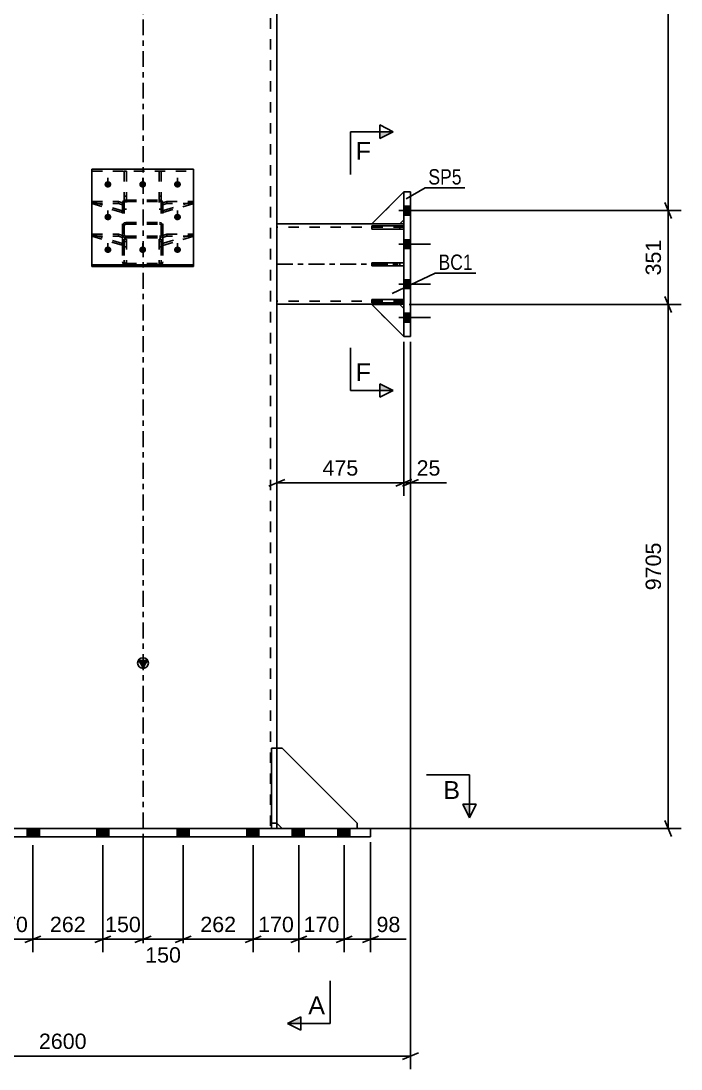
# Model space of a CAD drawing. Header units: millimetres. Extents: x 0 to 841, y 0 to 594.
# Drawn here: x 133.4 to 256.7, y 200.9 to 396.7 of the extents above; entities that cross this region are included whole.
import ezdxf

# ---------------------------------------------------------------- set-up
doc = ezdxf.new("R2010")
doc.units = ezdxf.units.MM
doc.linetypes.add('DXK_LINE_DOT2', pattern=[3.9198, 1.9599, -1.9599])
doc.linetypes.add('DXK_LINE_DOT3', pattern=[5.9187, 2.979, -0.9799, 0.9799, -0.9799])
doc.styles.add('Arial', font='ARIAL.TTF', dxfattribs={"height": 0.2})
doc.styles.add('Arial Narrow', font='ARIALN.TTF', dxfattribs={"height": 0.2})

# ---------------------------------------------------------------- blocks, each defined once
blk = doc.blocks.new('Part-284856987-2571 - 2568')
at = {"color": 7, "linetype": 'DXK_LINE_DOT2'}
for p, q in [((204.93, 351.54), (198.93, 351.54)), ((198.93, 351.54), (198.93, 350.94)), ((198.93, 350.94), (204.93, 350.94)), ((204.18, 350.94), (204.18, 351.54)), ((204.93, 350.94), (204.93, 351.54))]:
    blk.add_line(p, q, dxfattribs=at)
blk = doc.blocks.new('Part-284856987-2572 - 2568')
at = {"color": 7, "linetype": 'DXK_LINE_DOT2'}
for p, q in [((180.19, 245.84), (180.19, 260.84)), ((180.19, 260.84), (181.19, 260.84)), ((181.19, 260.84), (181.19, 245.84)), ((181.19, 246.84), (180.19, 246.84)), ((181.19, 245.84), (180.19, 245.84))]:
    blk.add_line(p, q, dxfattribs=at)
blk = doc.blocks.new('Part-284856987-2575 - 2568')
at = {"color": 2, "linetype": 'Continuous'}
for p, q in [((180.19, 260.84), (180.19, 245.84)), ((180.19, 260.84), (181.19, 260.84)), ((181.19, 260.84), (181.19, 245.84)), ((180.19, 246.84), (181.19, 246.84))]:
    blk.add_line(p, q, dxfattribs=at)
at = {"color": 7, "linetype": 'DXK_LINE_DOT2'}
blk.add_line((180.19, 245.84), (181.19, 245.84), dxfattribs=at)
blk = doc.blocks.new('Part-284856987-2640 - 2568')
at = {"color": 2, "linetype": 'Continuous'}
for p, q in [((113.69, 244.24), (113.69, 245.84)), ((113.69, 245.84), (198.69, 245.84)), ((198.69, 245.84), (198.69, 244.24)), ((198.69, 244.24), (113.69, 244.24))]:
    blk.add_line(p, q, dxfattribs=at)
blk = doc.blocks.new('Part-284856987-2641 - 2568')
at = {"color": 7, "linetype": 'DXK_LINE_DOT2'}
for p, q in [((204.93, 344.67), (198.93, 344.67)), ((198.93, 344.67), (198.93, 344.07)), ((198.93, 344.07), (204.93, 344.07)), ((204.18, 344.67), (204.18, 344.07)), ((204.93, 344.07), (204.93, 344.67))]:
    blk.add_line(p, q, dxfattribs=at)
blk = doc.blocks.new('Part-284856987-2642 - 2568')
at = {"color": 2, "linetype": 'Continuous'}
for p, q in [((204.93, 351.54), (198.93, 351.54)), ((198.93, 350.94), (198.93, 351.54)), ((204.93, 350.94), (198.93, 350.94)), ((204.93, 351.54), (204.93, 350.94))]:
    blk.add_line(p, q, dxfattribs=at)
at = {"color": 7, "linetype": 'DXK_LINE_DOT2'}
blk.add_line((204.18, 350.94), (204.18, 351.54), dxfattribs=at)
blk = doc.blocks.new('Part-284856987-2643 - 2568')
at = {"color": 7, "linetype": 'DXK_LINE_DOT2'}
for p, q in [((204.93, 364.78), (198.93, 358.78)), ((204.93, 359.53), (204.93, 364.78)), ((198.93, 358.78), (204.18, 358.78)), ((204.18, 358.78), (204.93, 359.53))]:
    blk.add_line(p, q, dxfattribs=at)
blk = doc.blocks.new('Part-284856987-2644 - 2568')
at = {"color": 2, "linetype": 'Continuous'}
for p, q in [((204.93, 364.78), (198.93, 358.78)), ((198.93, 358.78), (204.18, 358.78)), ((204.18, 358.78), (204.93, 359.53))]:
    blk.add_line(p, q, dxfattribs=at)
at = {"color": 7, "linetype": 'DXK_LINE_DOT2'}
blk.add_line((204.93, 359.53), (204.93, 364.78), dxfattribs=at)
blk = doc.blocks.new('Part-284856987-2649 - 2568')
at = {"color": 7, "linetype": 'DXK_LINE_DOT2'}
for p, q in [((160.64, 362.98), (159.89, 362.72)), ((165.64, 362.98), (159.89, 361.27)), ((159.89, 362.72), (159.89, 360.9)), ((159.89, 362.35), (160.64, 362.61)), ((159.89, 360.9), (165.64, 362.61)), ((160.64, 362.61), (160.64, 362.98)), ((160.64, 362.98), (165.64, 362.98)), ((165.64, 362.61), (160.64, 362.61)), ((165.64, 362.61), (165.64, 362.98))]:
    blk.add_line(p, q, dxfattribs=at)
blk = doc.blocks.new('Part-284856987-2650 - 2568')
at = {"color": 7, "linetype": 'DXK_LINE_DOT2'}
for p, q in [((160.64, 356.87), (159.89, 356.62)), ((165.64, 356.87), (159.89, 355.16)), ((159.89, 356.62), (159.89, 354.79)), ((159.89, 356.24), (160.64, 356.5)), ((159.89, 354.79), (165.64, 356.5)), ((160.64, 356.5), (160.64, 356.87)), ((160.64, 356.87), (165.64, 356.87)), ((165.64, 356.5), (160.64, 356.5)), ((165.64, 356.5), (165.64, 356.87))]:
    blk.add_line(p, q, dxfattribs=at)
blk = doc.blocks.new('Part-284856987-2615 - 2568')
at = {"color": 7, "linetype": 'DXK_LINE_DOT2'}
for p, q in [((181.18, 358.78), (181.18, 343.78)), ((181.18, 358.78), (181.19, 358.78)), ((181.18, 358.78), (181.19, 358.78)), ((204.18, 358.78), (198.93, 358.78)), ((204.93, 358.78), (204.93, 343.78)), ((204.93, 358.18), (181.18, 358.18)), ((204.93, 344.38), (181.18, 344.38)), ((181.19, 343.78), (181.18, 343.78))]:
    blk.add_line(p, q, dxfattribs=at)
at = {"color": 2, "linetype": 'Continuous'}
for p, q in [((181.19, 358.78), (198.93, 358.78)), ((204.93, 358.78), (204.18, 358.78)), ((204.93, 343.78), (181.19, 343.78))]:
    blk.add_line(p, q, dxfattribs=at)
at = {"color": 7, "linetype": 'DXK_LINE_DOT3'}
blk.add_line((181.18, 351.28), (204.93, 351.28), dxfattribs=at)
blk = doc.blocks.new('Part-284856987-2625 - 2568')
at = {"color": 2, "linetype": 'Continuous'}
for p, q in [((204.93, 364.78), (204.93, 337.78)), ((206.18, 364.78), (204.93, 364.78)), ((206.18, 337.78), (206.18, 364.78)), ((204.93, 337.78), (206.18, 337.78))]:
    blk.add_line(p, q, dxfattribs=at)
blk = doc.blocks.new('Part-284856987-2645 - 2568')
at = {"color": 7, "linetype": 'DXK_LINE_DOT2'}
for p, q in [((198.93, 343.74), (204.18, 343.74)), ((204.93, 337.74), (198.93, 343.74)), ((204.18, 343.74), (204.93, 342.99)), ((204.93, 342.99), (204.93, 337.74))]:
    blk.add_line(p, q, dxfattribs=at)
blk = doc.blocks.new('Part-284856987-2646 - 2568')
at = {"color": 2, "linetype": 'Continuous'}
for p, q in [((198.93, 343.74), (204.18, 343.74)), ((198.93, 343.74), (204.93, 337.74)), ((204.18, 343.74), (204.93, 342.99)), ((204.93, 337.74), (204.93, 337.78))]:
    blk.add_line(p, q, dxfattribs=at)
at = {"color": 7, "linetype": 'DXK_LINE_DOT2'}
blk.add_line((204.93, 337.78), (204.93, 342.99), dxfattribs=at)
blk = doc.blocks.new('Part-284856987-2651 - 2568')
at = {"color": 2, "linetype": 'Continuous'}
for p, q in [((204.93, 344.67), (198.93, 344.67)), ((198.93, 344.07), (198.93, 344.67)), ((204.93, 344.07), (198.93, 344.07)), ((204.93, 344.67), (204.93, 344.07))]:
    blk.add_line(p, q, dxfattribs=at)
at = {"color": 7, "linetype": 'DXK_LINE_DOT2'}
blk.add_line((204.18, 344.07), (204.18, 344.67), dxfattribs=at)
blk = doc.blocks.new('Part-284856987-2666 - 2568')
at = {"color": 7, "linetype": 'DXK_LINE_DOT2'}
for p, q in [((152.39, 361.27), (146.64, 362.98)), ((146.64, 362.98), (151.64, 362.98)), ((146.64, 362.98), (146.64, 362.61)), ((146.64, 362.61), (152.39, 360.9)), ((146.64, 362.61), (151.64, 362.61)), ((151.64, 362.98), (152.39, 362.72)), ((151.64, 362.98), (151.64, 362.61)), ((151.64, 362.61), (152.39, 362.35)), ((152.39, 362.72), (152.39, 360.9))]:
    blk.add_line(p, q, dxfattribs=at)
blk = doc.blocks.new('Part-284856987-2667 - 2568')
at = {"color": 7, "linetype": 'DXK_LINE_DOT2'}
for p, q in [((152.39, 355.16), (146.64, 356.87)), ((146.64, 356.87), (151.64, 356.87)), ((146.64, 356.87), (146.64, 356.5)), ((146.64, 356.5), (152.39, 354.79)), ((146.64, 356.5), (151.64, 356.5)), ((151.64, 356.87), (152.39, 356.62)), ((151.64, 356.87), (151.64, 356.5)), ((151.64, 356.5), (152.39, 356.24)), ((152.39, 356.62), (152.39, 354.79))]:
    blk.add_line(p, q, dxfattribs=at)
blk = doc.blocks.new('Part-284856987-2668 - 2568')
at = {"color": 7, "linetype": 'DXK_LINE_DOT2'}
for p, q in [((159.19, 368.67), (159.19, 361.55)), ((159.59, 368.67), (159.19, 368.67)), ((159.59, 368.67), (159.59, 361.55)), ((159.19, 363.97), (159.59, 363.97)), ((159.19, 363.01), (159.59, 363.01)), ((159.19, 361.55), (159.59, 361.55))]:
    blk.add_line(p, q, dxfattribs=at)
blk = doc.blocks.new('Part-284856987-2671 - 2568')
at = {"color": 7, "linetype": 'DXK_LINE_DOT2'}
for p, q in [((204.93, 358.42), (198.93, 358.42)), ((198.93, 358.42), (198.93, 357.82)), ((204.18, 358.42), (204.18, 357.82)), ((204.93, 357.82), (204.93, 358.42)), ((198.93, 357.82), (204.93, 357.82))]:
    blk.add_line(p, q, dxfattribs=at)
blk = doc.blocks.new('Part-284856987-2681 - 2568')
at = {"color": 2, "linetype": 'Continuous'}
for p, q in [((204.93, 358.42), (198.93, 358.42)), ((198.93, 357.82), (198.93, 358.42)), ((204.93, 358.42), (204.93, 357.82)), ((204.93, 357.82), (198.93, 357.82))]:
    blk.add_line(p, q, dxfattribs=at)
at = {"color": 7, "linetype": 'DXK_LINE_DOT2'}
blk.add_line((204.18, 357.82), (204.18, 358.42), dxfattribs=at)
blk = doc.blocks.new('Part-284856987-2725 - 2568')
at = {"color": 2, "linetype": 'Continuous'}
for p, q in [((146.64, 350.81), (146.64, 369.01)), ((146.64, 369.01), (165.64, 369.01)), ((165.64, 369.01), (165.64, 350.81)), ((146.64, 351.15), (165.64, 351.15)), ((146.64, 350.81), (165.64, 350.81))]:
    blk.add_line(p, q, dxfattribs=at)
at = {"color": 7, "linetype": 'DXK_LINE_DOT2'}
blk.add_line((146.64, 368.67), (165.64, 368.67), dxfattribs=at)
blk = doc.blocks.new('Part-284856987-2735 - 2568')
at = {"color": 2, "linetype": 'Continuous'}
for p, q in [((182.19, 260.84), (181.19, 260.84)), ((182.19, 260.84), (196.19, 246.84)), ((181.19, 246.84), (182.19, 245.84)), ((196.19, 245.84), (196.19, 246.84))]:
    blk.add_line(p, q, dxfattribs=at)
at = {"color": 7, "linetype": 'DXK_LINE_DOT2'}
for p, q in [((181.19, 260.84), (181.19, 246.84)), ((182.19, 245.84), (196.19, 245.84))]:
    blk.add_line(p, q, dxfattribs=at)
blk = doc.blocks.new('Part-284856987-2736 - 2568')
at = {"color": 7, "linetype": 'DXK_LINE_DOT2'}
for p, q in [((182.19, 260.84), (181.19, 260.84)), ((181.19, 260.84), (181.19, 246.84)), ((196.19, 246.84), (182.19, 260.84)), ((181.19, 246.84), (182.19, 245.84)), ((196.19, 245.84), (196.19, 246.84)), ((182.19, 245.84), (196.19, 245.84))]:
    blk.add_line(p, q, dxfattribs=at)
blk = doc.blocks.new('Bolt-284856987-2748 - 2568')
at = {"linetype": 'Continuous'}
for points in [[(204.93, 362.1), (204.93, 360.45), (206.18, 360.45), (206.18, 362.1)], [(204.93, 362.1), (204.93, 360.45), (206.18, 360.45), (206.18, 362.1)], [(204.93, 362.1), (204.93, 360.45), (206.18, 360.45), (206.18, 362.1)], [(204.93, 355.85), (204.93, 354.2), (206.18, 354.2), (206.18, 355.85)], [(204.93, 355.85), (204.93, 354.2), (206.18, 354.2), (206.18, 355.85)], [(204.93, 348.35), (204.93, 346.7), (206.18, 346.7), (206.18, 348.35)], [(204.93, 348.35), (204.93, 346.7), (206.18, 346.7), (206.18, 348.35)], [(204.93, 342.1), (204.93, 340.45), (206.18, 340.45), (206.18, 342.1)], [(204.93, 342.1), (204.93, 340.45), (206.18, 340.45), (206.18, 342.1)], [(204.93, 342.1), (204.93, 340.45), (206.18, 340.45), (206.18, 342.1)]]:
    blk.add_hatch(color=1, dxfattribs=at).paths.add_polyline_path(points)
at = {"color": 1, "linetype": 'Continuous'}
for p, q in [((203.98, 361.28), (209.93, 361.28)), ((203.98, 361.28), (209.93, 361.28)), ((203.98, 361.28), (209.93, 361.28)), ((204.93, 362.1), (206.18, 362.1)), ((204.93, 362.1), (206.18, 362.1)), ((204.93, 362.1), (206.18, 362.1)), ((204.93, 360.45), (206.18, 360.45)), ((204.93, 360.45), (206.18, 360.45)), ((204.93, 360.45), (206.18, 360.45)), ((203.98, 355.03), (209.93, 355.03)), ((203.98, 355.03), (209.93, 355.03)), ((204.93, 355.85), (206.18, 355.85)), ((204.93, 355.85), (206.18, 355.85)), ((204.93, 354.2), (206.18, 354.2)), ((204.93, 354.2), (206.18, 354.2)), ((203.98, 347.53), (209.93, 347.53)), ((203.98, 347.53), (209.93, 347.53)), ((204.93, 348.35), (206.18, 348.35)), ((204.93, 348.35), (206.18, 348.35)), ((204.93, 346.7), (206.18, 346.7)), ((204.93, 346.7), (206.18, 346.7)), ((203.98, 341.28), (209.93, 341.28)), ((203.98, 341.28), (209.93, 341.28)), ((203.98, 341.28), (209.93, 341.28)), ((204.93, 342.1), (206.18, 342.1)), ((204.93, 342.1), (206.18, 342.1)), ((204.93, 342.1), (206.18, 342.1)), ((204.93, 340.45), (206.18, 340.45)), ((204.93, 340.45), (206.18, 340.45)), ((204.93, 340.45), (206.18, 340.45))]:
    blk.add_line(p, q, dxfattribs=at)
blk = doc.blocks.new('Bolt-284856987-2749 - 2568')
at = {"linetype": 'Continuous'}
for points in [[(119.82, 245.84), (117.57, 245.84), (117.57, 244.24), (119.82, 244.24)], [(119.82, 245.84), (117.57, 245.84), (117.57, 244.24), (119.82, 244.24)], [(119.82, 245.84), (117.57, 245.84), (117.57, 244.24), (119.82, 244.24)], [(119.82, 245.84), (117.57, 245.84), (117.57, 244.24), (119.82, 244.24)], [(119.82, 245.84), (117.57, 245.84), (117.57, 244.24), (119.82, 244.24)], [(119.82, 245.84), (117.57, 245.84), (117.57, 244.24), (119.82, 244.24)], [(128.32, 245.84), (126.07, 245.84), (126.07, 244.24), (128.32, 244.24)], [(128.32, 245.84), (126.07, 245.84), (126.07, 244.24), (128.32, 244.24)], [(128.32, 245.84), (126.07, 245.84), (126.07, 244.24), (128.32, 244.24)], [(128.32, 245.84), (126.07, 245.84), (126.07, 244.24), (128.32, 244.24)], [(128.32, 245.84), (126.07, 245.84), (126.07, 244.24), (128.32, 244.24)], [(128.32, 245.84), (126.07, 245.84), (126.07, 244.24), (128.32, 244.24)], [(136.82, 245.84), (134.57, 245.84), (134.57, 244.24), (136.82, 244.24)], [(136.82, 245.84), (134.57, 245.84), (134.57, 244.24), (136.82, 244.24)], [(149.82, 245.84), (147.57, 245.84), (147.57, 244.24), (149.82, 244.24)], [(149.82, 245.84), (147.57, 245.84), (147.57, 244.24), (149.82, 244.24)], [(164.82, 245.84), (162.57, 245.84), (162.57, 244.24), (164.82, 244.24)], [(164.82, 245.84), (162.57, 245.84), (162.57, 244.24), (164.82, 244.24)], [(177.82, 245.84), (175.57, 245.84), (175.57, 244.24), (177.82, 244.24)], [(177.82, 245.84), (175.57, 245.84), (175.57, 244.24), (177.82, 244.24)], [(186.32, 245.84), (184.07, 245.84), (184.07, 244.24), (186.32, 244.24)], [(186.32, 245.84), (184.07, 245.84), (184.07, 244.24), (186.32, 244.24)], [(186.32, 245.84), (184.07, 245.84), (184.07, 244.24), (186.32, 244.24)], [(186.32, 245.84), (184.07, 245.84), (184.07, 244.24), (186.32, 244.24)], [(186.32, 245.84), (184.07, 245.84), (184.07, 244.24), (186.32, 244.24)], [(186.32, 245.84), (184.07, 245.84), (184.07, 244.24), (186.32, 244.24)], [(194.82, 245.84), (192.57, 245.84), (192.57, 244.24), (194.82, 244.24)], [(194.82, 245.84), (192.57, 245.84), (192.57, 244.24), (194.82, 244.24)], [(194.82, 245.84), (192.57, 245.84), (192.57, 244.24), (194.82, 244.24)], [(194.82, 245.84), (192.57, 245.84), (192.57, 244.24), (194.82, 244.24)], [(194.82, 245.84), (192.57, 245.84), (192.57, 244.24), (194.82, 244.24)], [(194.82, 245.84), (192.57, 245.84), (192.57, 244.24), (194.82, 244.24)]]:
    blk.add_hatch(color=1, dxfattribs=at).paths.add_polyline_path(points)
at = {"color": 1, "linetype": 'Continuous'}
for p, q in [((117.57, 244.24), (117.57, 245.84)), ((117.57, 244.24), (117.57, 245.84)), ((117.57, 244.24), (117.57, 245.84)), ((117.57, 244.24), (117.57, 245.84)), ((117.57, 244.24), (117.57, 245.84)), ((117.57, 244.24), (117.57, 245.84)), ((118.69, 244.24), (118.69, 245.84)), ((118.69, 244.24), (118.69, 245.84)), ((118.69, 244.24), (118.69, 245.84)), ((118.69, 244.24), (118.69, 245.84)), ((118.69, 244.24), (118.69, 245.84)), ((118.69, 244.24), (118.69, 245.84)), ((119.82, 244.24), (119.82, 245.84)), ((119.82, 244.24), (119.82, 245.84)), ((119.82, 244.24), (119.82, 245.84)), ((119.82, 244.24), (119.82, 245.84)), ((119.82, 244.24), (119.82, 245.84)), ((119.82, 244.24), (119.82, 245.84)), ((126.07, 244.24), (126.07, 245.84)), ((126.07, 244.24), (126.07, 245.84)), ((126.07, 244.24), (126.07, 245.84)), ((126.07, 244.24), (126.07, 245.84)), ((126.07, 244.24), (126.07, 245.84)), ((126.07, 244.24), (126.07, 245.84)), ((127.19, 244.24), (127.19, 245.84)), ((127.19, 244.24), (127.19, 245.84)), ((127.19, 244.24), (127.19, 245.84)), ((127.19, 244.24), (127.19, 245.84)), ((127.19, 244.24), (127.19, 245.84)), ((127.19, 244.24), (127.19, 245.84)), ((128.32, 244.24), (128.32, 245.84)), ((128.32, 244.24), (128.32, 245.84)), ((128.32, 244.24), (128.32, 245.84)), ((128.32, 244.24), (128.32, 245.84)), ((128.32, 244.24), (128.32, 245.84)), ((128.32, 244.24), (128.32, 245.84)), ((134.57, 244.24), (134.57, 245.84)), ((134.57, 244.24), (134.57, 245.84)), ((135.69, 244.24), (135.69, 245.84)), ((135.69, 244.24), (135.69, 245.84)), ((136.82, 244.24), (136.82, 245.84)), ((136.82, 244.24), (136.82, 245.84)), ((147.57, 244.24), (147.57, 245.84)), ((147.57, 244.24), (147.57, 245.84)), ((148.69, 244.24), (148.69, 245.84)), ((148.69, 244.24), (148.69, 245.84)), ((149.82, 244.24), (149.82, 245.84)), ((149.82, 244.24), (149.82, 245.84)), ((162.57, 244.24), (162.57, 245.84)), ((162.57, 244.24), (162.57, 245.84)), ((163.69, 244.24), (163.69, 245.84)), ((163.69, 244.24), (163.69, 245.84)), ((164.82, 244.24), (164.82, 245.84)), ((164.82, 244.24), (164.82, 245.84)), ((175.57, 244.24), (175.57, 245.84)), ((175.57, 244.24), (175.57, 245.84)), ((176.69, 244.24), (176.69, 245.84)), ((176.69, 244.24), (176.69, 245.84)), ((177.82, 244.24), (177.82, 245.84)), ((177.82, 244.24), (177.82, 245.84)), ((184.07, 244.24), (184.07, 245.84)), ((184.07, 244.24), (184.07, 245.84)), ((184.07, 244.24), (184.07, 245.84)), ((184.07, 244.24), (184.07, 245.84)), ((184.07, 244.24), (184.07, 245.84)), ((184.07, 244.24), (184.07, 245.84)), ((185.19, 244.24), (185.19, 245.84)), ((185.19, 244.24), (185.19, 245.84)), ((185.19, 244.24), (185.19, 245.84)), ((185.19, 244.24), (185.19, 245.84)), ((185.19, 244.24), (185.19, 245.84)), ((185.19, 244.24), (185.19, 245.84)), ((186.32, 244.24), (186.32, 245.84)), ((186.32, 244.24), (186.32, 245.84)), ((186.32, 244.24), (186.32, 245.84)), ((186.32, 244.24), (186.32, 245.84)), ((186.32, 244.24), (186.32, 245.84)), ((186.32, 244.24), (186.32, 245.84)), ((192.57, 244.24), (192.57, 245.84)), ((192.57, 244.24), (192.57, 245.84)), ((192.57, 244.24), (192.57, 245.84)), ((192.57, 244.24), (192.57, 245.84)), ((192.57, 244.24), (192.57, 245.84)), ((192.57, 244.24), (192.57, 245.84)), ((193.69, 244.24), (193.69, 245.84)), ((193.69, 244.24), (193.69, 245.84)), ((193.69, 244.24), (193.69, 245.84)), ((193.69, 244.24), (193.69, 245.84)), ((193.69, 244.24), (193.69, 245.84)), ((193.69, 244.24), (193.69, 245.84)), ((194.82, 244.24), (194.82, 245.84)), ((194.82, 244.24), (194.82, 245.84)), ((194.82, 244.24), (194.82, 245.84)), ((194.82, 244.24), (194.82, 245.84)), ((194.82, 244.24), (194.82, 245.84)), ((194.82, 244.24), (194.82, 245.84))]:
    blk.add_line(p, q, dxfattribs=at)
blk = doc.blocks.new('Part-284856987-2759 - 2568')
at = {"color": 7, "linetype": 'DXK_LINE_DOT2'}
for p, q in [((153.09, 355.96), (152.69, 355.96)), ((152.69, 355.96), (152.69, 350.81)), ((152.69, 355.51), (153.09, 355.51)), ((152.69, 354.51), (153.09, 354.51)), ((153.09, 355.96), (153.09, 350.81))]:
    blk.add_line(p, q, dxfattribs=at)
at = {"color": 2, "linetype": 'Continuous'}
blk.add_line((153.09, 350.81), (152.69, 350.81), dxfattribs=at)
blk = doc.blocks.new('Part-284856987-2760 - 2568')
at = {"color": 7, "linetype": 'DXK_LINE_DOT2'}
for p, q in [((159.59, 355.96), (159.19, 355.96)), ((159.19, 355.96), (159.19, 350.81)), ((159.19, 355.51), (159.59, 355.51)), ((159.19, 354.51), (159.59, 354.51)), ((159.59, 355.96), (159.59, 350.81))]:
    blk.add_line(p, q, dxfattribs=at)
at = {"color": 2, "linetype": 'Continuous'}
blk.add_line((159.59, 350.81), (159.19, 350.81), dxfattribs=at)
blk = doc.blocks.new('Part-284856987-2761 - 2568')
at = {"color": 7, "linetype": 'DXK_LINE_DOT2'}
for p, q in [((152.69, 368.67), (152.69, 361.55)), ((153.09, 368.67), (152.69, 368.67)), ((153.09, 368.67), (153.09, 361.55)), ((152.69, 363.97), (153.09, 363.97)), ((152.69, 363.01), (153.09, 363.01)), ((152.69, 361.55), (153.09, 361.55))]:
    blk.add_line(p, q, dxfattribs=at)
blk = doc.blocks.new('Part-284856987-2763 - 2568')
at = {"color": 7, "linetype": 'DXK_LINE_DOT2'}
for p, q in [((152.43, 362.91), (152.39, 362.7)), ((152.39, 362.7), (152.39, 351.72)), ((152.56, 363.1), (152.43, 362.91)), ((152.76, 363.22), (152.56, 363.1)), ((152.69, 362.7), (152.71, 362.81)), ((152.69, 362.7), (152.69, 351.72)), ((152.71, 362.81), (152.77, 362.9)), ((152.99, 363.26), (152.76, 363.22)), ((152.77, 362.9), (152.87, 362.96)), ((152.87, 362.96), (152.99, 362.98)), ((152.99, 363.26), (159.29, 363.26)), ((152.99, 362.98), (159.29, 362.98)), ((159.52, 363.22), (159.29, 363.26)), ((159.29, 362.98), (159.4, 362.96)), ((159.4, 362.96), (159.5, 362.9)), ((159.5, 362.9), (159.56, 362.81)), ((159.71, 363.1), (159.52, 363.22)), ((159.56, 362.81), (159.59, 362.7)), ((159.59, 362.7), (159.59, 351.72)), ((159.84, 362.91), (159.71, 363.1)), ((159.89, 362.7), (159.84, 362.91)), ((159.89, 362.7), (159.89, 351.72)), ((152.39, 358.43), (152.43, 358.67)), ((152.71, 358.55), (152.69, 358.43)), ((152.77, 358.65), (152.71, 358.55)), ((152.76, 359.02), (152.99, 359.07)), ((152.87, 358.72), (152.77, 358.65)), ((152.99, 358.75), (152.87, 358.72)), ((152.99, 359.07), (159.29, 359.07)), ((152.99, 358.75), (159.29, 358.75)), ((159.29, 359.07), (159.52, 359.02)), ((159.4, 358.72), (159.29, 358.75)), ((159.5, 358.65), (159.4, 358.72)), ((159.56, 358.55), (159.5, 358.65)), ((159.59, 358.43), (159.56, 358.55)), ((159.84, 358.67), (159.89, 358.43)), ((152.39, 356.78), (152.43, 356.56)), ((152.43, 356.56), (152.56, 356.38)), ((152.71, 356.67), (152.69, 356.78)), ((152.77, 356.58), (152.71, 356.67)), ((152.87, 356.52), (152.77, 356.58)), ((152.99, 356.5), (152.87, 356.52)), ((152.99, 356.5), (159.29, 356.5)), ((159.4, 356.52), (159.29, 356.5)), ((159.5, 356.58), (159.4, 356.52)), ((159.56, 356.67), (159.5, 356.58)), ((159.59, 356.78), (159.56, 356.67)), ((159.71, 356.38), (159.84, 356.56)), ((159.84, 356.56), (159.89, 356.78)), ((152.56, 356.38), (152.76, 356.26)), ((152.76, 356.26), (152.99, 356.22)), ((152.99, 356.22), (159.29, 356.22)), ((159.29, 356.22), (159.52, 356.26)), ((159.52, 356.26), (159.71, 356.38)), ((152.43, 351.48), (152.39, 351.72)), ((152.69, 351.72), (152.71, 351.6)), ((152.71, 351.6), (152.77, 351.5)), ((152.99, 351.08), (152.76, 351.13)), ((152.77, 351.5), (152.87, 351.43)), ((152.87, 351.43), (152.99, 351.4)), ((152.99, 351.4), (159.29, 351.4)), ((152.99, 351.08), (159.29, 351.08)), ((159.29, 351.4), (159.4, 351.43)), ((159.52, 351.13), (159.29, 351.08)), ((159.4, 351.43), (159.5, 351.5)), ((159.5, 351.5), (159.56, 351.6)), ((159.56, 351.6), (159.59, 351.72)), ((159.89, 351.72), (159.84, 351.48))]:
    blk.add_line(p, q, dxfattribs=at)
for centre, start, end in [((153.01, 358.45), 114.32, 159.2417), ((159.26, 358.45), 20.7583, 65.68), ((153.01, 351.7), 200.7583, 245.68), ((159.26, 351.7), 294.32, 339.2417)]:
    blk.add_arc(centre, 0.621, start, end, dxfattribs=at)
blk = doc.blocks.new('Part-284856987-2778 - 2568')
at = {"linetype": 'Continuous'}
blk.add_hatch(color=2, dxfattribs=at).paths.add_polyline_path([(156.19, 275.84), (155.39, 277.24), (156.99, 277.24)])
at = {"color": 7, "linetype": 'DXK_LINE_DOT3'}
for p, q in [((156.19, 299.34), (156.19, 526.59)), ((156.19, 245.84), (156.19, 299.24))]:
    blk.add_line(p, q, dxfattribs=at)
at = {"color": 7, "linetype": 'DXK_LINE_DOT2'}
for p, q in [((179.99, 526.59), (179.99, 299.34)), ((179.99, 299.24), (179.99, 245.84)), ((181.19, 260.84), (181.19, 245.84)), ((181.19, 245.84), (131.19, 245.84))]:
    blk.add_line(p, q, dxfattribs=at)
at = {"color": 2, "linetype": 'Continuous'}
for p, q in [((181.19, 526.59), (181.19, 299.34)), ((181.19, 299.24), (181.19, 260.84)), ((156.19, 275.84), (155.39, 277.24)), ((155.39, 277.24), (156.99, 277.24)), ((156.99, 277.24), (156.19, 275.84))]:
    blk.add_line(p, q, dxfattribs=at)
blk.add_circle((156.19, 276.74), 1, dxfattribs=at)
blk = doc.blocks.new('Bolt-284856987-2806 - 2568')
at = {"linetype": 'Continuous'}
for points in [[(149.64, 365.58), (149.5, 365.59), (149.37, 365.63), (149.25, 365.69), (149.15, 365.78), (149.07, 365.88), (149.02, 366), (148.99, 366.13), (148.99, 366.25), (149.02, 366.38), (149.07, 366.49), (149.15, 366.6), (149.25, 366.68), (149.37, 366.75), (149.5, 366.79), (149.64, 366.8), (149.77, 366.79), (149.9, 366.75), (150.02, 366.68), (150.12, 366.6), (150.2, 366.49), (150.25, 366.38), (150.28, 366.25), (150.28, 366.13), (150.25, 366), (150.2, 365.88), (150.12, 365.78), (150.02, 365.69), (149.9, 365.63), (149.77, 365.59)], [(156.14, 365.58), (156, 365.59), (155.87, 365.63), (155.75, 365.69), (155.65, 365.78), (155.57, 365.88), (155.52, 366), (155.49, 366.13), (155.49, 366.25), (155.52, 366.38), (155.57, 366.49), (155.65, 366.6), (155.75, 366.68), (155.87, 366.75), (156, 366.79), (156.14, 366.8), (156.27, 366.79), (156.4, 366.75), (156.52, 366.68), (156.62, 366.6), (156.7, 366.49), (156.75, 366.38), (156.78, 366.25), (156.78, 366.13), (156.75, 366), (156.7, 365.88), (156.62, 365.78), (156.52, 365.69), (156.4, 365.63), (156.27, 365.59)], [(162.64, 365.58), (162.5, 365.59), (162.37, 365.63), (162.25, 365.69), (162.15, 365.78), (162.07, 365.88), (162.02, 366), (161.99, 366.13), (161.99, 366.25), (162.02, 366.38), (162.07, 366.49), (162.15, 366.6), (162.25, 366.68), (162.37, 366.75), (162.5, 366.79), (162.64, 366.8), (162.77, 366.79), (162.9, 366.75), (163.02, 366.68), (163.12, 366.6), (163.2, 366.49), (163.25, 366.38), (163.28, 366.25), (163.28, 366.13), (163.25, 366), (163.2, 365.88), (163.12, 365.78), (163.02, 365.69), (162.9, 365.63), (162.77, 365.59)], [(149.64, 359.47), (149.5, 359.48), (149.37, 359.52), (149.25, 359.59), (149.15, 359.67), (149.07, 359.78), (149.02, 359.89), (148.99, 360.02), (148.99, 360.14), (149.02, 360.27), (149.07, 360.39), (149.15, 360.49), (149.25, 360.58), (149.37, 360.64), (149.5, 360.68), (149.64, 360.69), (149.77, 360.68), (149.9, 360.64), (150.02, 360.58), (150.12, 360.49), (150.2, 360.39), (150.25, 360.27), (150.28, 360.14), (150.28, 360.02), (150.25, 359.89), (150.2, 359.78), (150.12, 359.67), (150.02, 359.59), (149.9, 359.52), (149.77, 359.48)], [(162.64, 359.47), (162.5, 359.48), (162.37, 359.52), (162.25, 359.59), (162.15, 359.67), (162.07, 359.78), (162.02, 359.89), (161.99, 360.02), (161.99, 360.14), (162.02, 360.27), (162.07, 360.39), (162.15, 360.49), (162.25, 360.58), (162.37, 360.64), (162.5, 360.68), (162.64, 360.69), (162.77, 360.68), (162.9, 360.64), (163.02, 360.58), (163.12, 360.49), (163.2, 360.39), (163.25, 360.27), (163.28, 360.14), (163.28, 360.02), (163.25, 359.89), (163.2, 359.78), (163.12, 359.67), (163.02, 359.59), (162.9, 359.52), (162.77, 359.48)], [(149.64, 353.36), (149.5, 353.38), (149.37, 353.42), (149.25, 353.48), (149.15, 353.56), (149.07, 353.67), (149.02, 353.78), (148.99, 353.91), (148.99, 354.04), (149.02, 354.16), (149.07, 354.28), (149.15, 354.38), (149.25, 354.47), (149.37, 354.53), (149.5, 354.57), (149.64, 354.58), (149.77, 354.57), (149.9, 354.53), (150.02, 354.47), (150.12, 354.38), (150.2, 354.28), (150.25, 354.16), (150.28, 354.04), (150.28, 353.91), (150.25, 353.78), (150.2, 353.67), (150.12, 353.56), (150.02, 353.48), (149.9, 353.42), (149.77, 353.38)], [(156.14, 353.36), (156, 353.38), (155.87, 353.42), (155.75, 353.48), (155.65, 353.56), (155.57, 353.67), (155.52, 353.78), (155.49, 353.91), (155.49, 354.04), (155.52, 354.16), (155.57, 354.28), (155.65, 354.38), (155.75, 354.47), (155.87, 354.53), (156, 354.57), (156.14, 354.58), (156.27, 354.57), (156.4, 354.53), (156.52, 354.47), (156.62, 354.38), (156.7, 354.28), (156.75, 354.16), (156.78, 354.04), (156.78, 353.91), (156.75, 353.78), (156.7, 353.67), (156.62, 353.56), (156.52, 353.48), (156.4, 353.42), (156.27, 353.38)], [(162.64, 353.36), (162.5, 353.38), (162.37, 353.42), (162.25, 353.48), (162.15, 353.56), (162.07, 353.67), (162.02, 353.78), (161.99, 353.91), (161.99, 354.04), (162.02, 354.16), (162.07, 354.28), (162.15, 354.38), (162.25, 354.47), (162.37, 354.53), (162.5, 354.57), (162.64, 354.58), (162.77, 354.57), (162.9, 354.53), (163.02, 354.47), (163.12, 354.38), (163.2, 354.28), (163.25, 354.16), (163.28, 354.04), (163.28, 353.91), (163.25, 353.78), (163.2, 353.67), (163.12, 353.56), (163.02, 353.48), (162.9, 353.42), (162.77, 353.38)]]:
    blk.add_hatch(color=1, dxfattribs=at).paths.add_polyline_path(points)
at = {"color": 1, "linetype": 'Continuous'}
for p, q in [((149.64, 365.59), (149.64, 367.39)), ((156.14, 365.59), (156.14, 367.39)), ((162.64, 365.59), (162.64, 367.39)), ((149.64, 359.48), (149.64, 361.28)), ((162.64, 359.48), (162.64, 361.28)), ((149.64, 353.37), (149.64, 355.17)), ((156.14, 353.37), (156.14, 355.17)), ((162.64, 353.37), (162.64, 355.17))]:
    blk.add_line(p, q, dxfattribs=at)
blk = doc.blocks.new('StraightDimension-284856987-2999 - 2568')
at = {"color": 7, "linetype": 'Continuous'}
for p, q in [((156.19, 244.84), (156.19, 222.72)), ((148.69, 242.73), (148.69, 222.72)), ((147.19, 224.52), (150.19, 225.72)), ((157.69, 225.72), (154.69, 224.52)), ((148.69, 225.12), (156.19, 225.12))]:
    blk.add_line(p, q, dxfattribs=at)
at = {"color": 0}
blk.add_wipeout([(156.38, 225.87), (156.38, 230.07), (148.5, 230.07), (148.5, 225.87)], dxfattribs=at)
at = {"color": 3, "style": 'Arial'}
blk.add_text('150', height=2.865, dxfattribs=at).set_placement((149.1, 226.47))
blk = doc.blocks.new('StraightDimension-284856987-3051 - 2568')
at = {"color": 7, "linetype": 'Continuous'}
for p, q in [((176.79, 242.73), (176.79, 222.72)), ((185.29, 242.73), (185.29, 222.72)), ((175.29, 224.52), (178.29, 225.72)), ((186.79, 225.72), (183.79, 224.52)), ((176.79, 225.12), (185.29, 225.12))]:
    blk.add_line(p, q, dxfattribs=at)
at = {"color": 0}
blk.add_wipeout([(184.98, 225.87), (184.98, 230.07), (177.1, 230.07), (177.1, 225.87)], dxfattribs=at)
at = {"color": 3, "style": 'Arial'}
blk.add_text('170', height=2.865, dxfattribs=at).set_placement((177.7, 226.47))
blk = doc.blocks.new('StraightDimension-284856987-10457 - 2568')
at = {"color": 7, "linetype": 'Continuous'}
for p, q in [((76.18, 336.78), (76.18, 200.88)), ((206.18, 336.78), (206.18, 200.88)), ((77.68, 203.88), (74.68, 202.68)), ((204.68, 202.68), (207.68, 203.88)), ((76.18, 203.28), (206.18, 203.28))]:
    blk.add_line(p, q, dxfattribs=at)
at = {"color": 0}
blk.add_wipeout([(146.23, 204.03), (146.23, 208.23), (136.14, 208.23), (136.14, 204.03)], dxfattribs=at)
at = {"color": 3, "style": 'Arial'}
blk.add_text('2600', height=2.865, dxfattribs=at).set_placement((136.74, 204.63))
blk = doc.blocks.new('StraightDimension-284856987-3208 - 2568')
at = {"color": 7, "linetype": 'Continuous'}
for p, q in [((254.92, 501.78), (253.72, 504.78)), ((205.93, 503.28), (256.72, 503.28)), ((254.32, 361.28), (254.32, 503.28)), ((253.72, 362.78), (254.92, 359.78)), ((208.62, 361.28), (256.72, 361.28))]:
    blk.add_line(p, q, dxfattribs=at)
at = {"color": 0}
blk.add_wipeout([(253.57, 437.32), (249.37, 437.32), (249.37, 427.23), (253.57, 427.23)], dxfattribs=at)
at = {"color": 3, "style": 'Arial'}
blk.add_text('2840', height=2.865, rotation=90.0002, dxfattribs=at).set_placement((252.97, 427.83))
blk = doc.blocks.new('StraightDimension-284856987-2978 - 2568')
at = {"color": 7, "linetype": 'Continuous'}
for p, q in [((127.09, 242.73), (127.09, 222.72)), ((135.59, 242.73), (135.59, 222.72)), ((125.59, 224.52), (128.59, 225.72)), ((137.09, 225.72), (134.09, 224.52)), ((127.09, 225.12), (135.59, 225.12))]:
    blk.add_line(p, q, dxfattribs=at)
at = {"color": 0}
blk.add_wipeout([(135.28, 225.87), (135.28, 230.07), (127.4, 230.07), (127.4, 225.87)], dxfattribs=at)
at = {"color": 3, "style": 'Arial'}
blk.add_text('170', height=2.865, dxfattribs=at).set_placement((128, 226.47))
blk = doc.blocks.new('StraightDimension-284856987-2985 - 2568')
at = {"color": 7, "linetype": 'Continuous'}
for p, q in [((135.59, 242.73), (135.59, 222.72)), ((148.69, 242.73), (148.69, 222.72)), ((137.09, 225.72), (134.09, 224.52)), ((147.19, 224.52), (150.19, 225.72)), ((135.59, 225.12), (148.69, 225.12))]:
    blk.add_line(p, q, dxfattribs=at)
at = {"color": 0}
blk.add_wipeout([(146.08, 225.87), (146.08, 230.07), (138.2, 230.07), (138.2, 225.87)], dxfattribs=at)
at = {"color": 3, "style": 'Arial'}
blk.add_text('262', height=2.865, dxfattribs=at).set_placement((138.8, 226.47))
blk = doc.blocks.new('StraightDimension-284856987-2992 - 2568')
at = {"color": 7, "linetype": 'Continuous'}
for p, q in [((163.69, 242.73), (163.69, 222.72)), ((176.79, 242.73), (176.79, 222.72)), ((165.19, 225.72), (162.19, 224.52)), ((175.29, 224.52), (178.29, 225.72)), ((163.69, 225.12), (176.79, 225.12))]:
    blk.add_line(p, q, dxfattribs=at)
at = {"color": 0}
blk.add_wipeout([(174.18, 225.87), (174.18, 230.07), (166.3, 230.07), (166.3, 225.87)], dxfattribs=at)
at = {"color": 3, "style": 'Arial'}
blk.add_text('262', height=2.865, dxfattribs=at).set_placement((166.9, 226.47))
blk = doc.blocks.new('StraightDimension-284856987-3008 - 2568')
at = {"color": 7, "linetype": 'Continuous'}
for p, q in [((156.19, 244.84), (156.19, 222.27)), ((163.69, 242.73), (163.69, 222.27)), ((154.69, 224.52), (157.69, 225.72)), ((165.19, 225.72), (162.19, 224.52)), ((156.19, 225.12), (163.69, 225.12))]:
    blk.add_line(p, q, dxfattribs=at)
at = {"color": 0}
blk.add_wipeout([(163.88, 220.17), (163.88, 224.37), (156, 224.37), (156, 220.17)], dxfattribs=at)
at = {"color": 3, "style": 'Arial'}
blk.add_text('150', height=2.865, dxfattribs=at).set_placement((156.6, 220.77))
blk = doc.blocks.new('StraightDimension-284856987-3017 - 2568')
at = {"color": 7, "linetype": 'Continuous'}
for p, q in [((185.29, 242.73), (185.29, 222.72)), ((193.79, 242.73), (193.79, 222.72)), ((183.79, 224.52), (186.79, 225.72)), ((195.29, 225.72), (192.29, 224.52)), ((185.29, 225.12), (193.79, 225.12))]:
    blk.add_line(p, q, dxfattribs=at)
at = {"color": 0}
blk.add_wipeout([(193.48, 225.87), (193.48, 230.07), (185.6, 230.07), (185.6, 225.87)], dxfattribs=at)
at = {"color": 3, "style": 'Arial'}
blk.add_text('170', height=2.865, dxfattribs=at).set_placement((186.2, 226.47))
blk = doc.blocks.new('StraightDimension-284856987-3034 - 2568')
at = {"color": 7, "linetype": 'Continuous'}
for p, q in [((198.69, 243.24), (198.69, 222.72)), ((193.79, 242.73), (193.79, 222.72)), ((192.29, 224.52), (195.29, 225.72)), ((200.19, 225.72), (197.19, 224.52)), ((193.79, 225.12), (198.69, 225.12))]:
    blk.add_line(p, q, dxfattribs=at)
at = {"color": 0}
blk.add_wipeout([(204.86, 225.87), (204.86, 230.07), (199.22, 230.07), (199.22, 225.87)], dxfattribs=at)
at = {"color": 7, "linetype": 'Continuous'}
blk.add_line((198.69, 225.12), (205.39, 225.12), dxfattribs=at)
blk.add_line((198.69, 225.12), (205.39, 225.12), dxfattribs=at)
at = {"color": 3, "style": 'Arial'}
blk.add_text('98', height=2.865, dxfattribs=at).set_placement((199.82, 226.47))
blk = doc.blocks.new('StraightDimension-284856987-3215 - 2568')
at = {"color": 7, "linetype": 'Continuous'}
for p, q in [((254.92, 359.78), (253.72, 362.78)), ((208.62, 361.28), (256.72, 361.28)), ((254.32, 343.74), (254.32, 361.28)), ((253.72, 345.24), (254.92, 342.24)), ((205.93, 343.74), (256.72, 343.74))]:
    blk.add_line(p, q, dxfattribs=at)
at = {"color": 0}
blk.add_wipeout([(253.57, 356.44), (249.37, 356.44), (249.37, 348.57), (253.57, 348.57)], dxfattribs=at)
at = {"color": 3, "style": 'Arial'}
blk.add_text('351', height=2.865, rotation=90.0002, dxfattribs=at).set_placement((252.97, 349.17))
blk = doc.blocks.new('StraightDimension-284856987-3224 - 2568')
at = {"color": 7, "linetype": 'Continuous'}
for p, q in [((254.92, 342.24), (253.72, 345.24)), ((205.93, 343.74), (256.72, 343.74)), ((254.32, 245.84), (254.32, 343.74)), ((253.72, 247.34), (254.92, 244.34)), ((182.19, 245.84), (256.72, 245.84))]:
    blk.add_line(p, q, dxfattribs=at)
at = {"color": 0}
blk.add_wipeout([(253.57, 299.84), (249.37, 299.84), (249.37, 289.74), (253.57, 289.74)], dxfattribs=at)
at = {"color": 3, "style": 'Arial'}
blk.add_text('9705', height=2.865, rotation=90.0002, dxfattribs=at).set_placement((252.97, 290.34))
blk = doc.blocks.new('StraightDimension-284856987-10408 - 2568')
at = {"color": 7, "linetype": 'Continuous'}
for p, q in [((204.93, 336.78), (204.93, 308.01)), ((206.18, 336.78), (206.18, 308.01)), ((203.43, 309.81), (206.43, 311.01)), ((207.68, 311.01), (204.68, 309.81)), ((204.93, 310.41), (206.18, 310.41))]:
    blk.add_line(p, q, dxfattribs=at)
at = {"color": 0}
blk.add_wipeout([(212.36, 311.16), (212.36, 315.36), (206.71, 315.36), (206.71, 311.16)], dxfattribs=at)
at = {"color": 7, "linetype": 'Continuous'}
blk.add_line((206.18, 310.41), (212.88, 310.41), dxfattribs=at)
blk.add_line((206.18, 310.41), (212.88, 310.41), dxfattribs=at)
at = {"color": 3, "style": 'Arial'}
blk.add_text('25', height=2.865, dxfattribs=at).set_placement((207.31, 311.76))
blk = doc.blocks.new('StraightDimension-284856987-10409 - 2568')
at = {"color": 7, "linetype": 'Continuous'}
for p, q in [((204.93, 336.78), (204.93, 308.01)), ((181.19, 322.62), (181.19, 308.01)), ((182.69, 311.01), (179.69, 309.81)), ((181.19, 310.41), (204.93, 310.41)), ((203.43, 309.81), (206.43, 311.01))]:
    blk.add_line(p, q, dxfattribs=at)
at = {"color": 0}
blk.add_wipeout([(197, 311.16), (197, 315.36), (189.13, 315.36), (189.13, 311.16)], dxfattribs=at)
at = {"color": 3, "style": 'Arial'}
blk.add_text('475', height=2.865, dxfattribs=at).set_placement((189.73, 311.76))
blk = doc.blocks.new('Mark-284856987-2611 - 2568')
at = {"color": 0}
blk.add_wipeout([(217.79, 350.21), (217.79, 353.21), (211.4, 353.21), (211.4, 350.21)], dxfattribs=at)
blk.add_wipeout([(217.79, 350.21), (217.79, 353.21), (211.4, 353.21), (211.4, 350.21)], dxfattribs=at)
at = {"color": 30, "linetype": 'Continuous'}
for p, q in [((202.77, 345.77), (210.8, 349.61)), ((210.8, 349.61), (218.39, 349.61))]:
    blk.add_line(p, q, dxfattribs=at)
at = {"color": 3, "style": 'Arial Narrow'}
blk.add_text('BC1', height=2.863, dxfattribs=at).set_placement((211.4, 350.21))
blk = doc.blocks.new('Mark-284856987-2621 - 2568')
at = {"color": 0}
blk.add_wipeout([(215.72, 366.16), (215.72, 369.16), (209.51, 369.16), (209.51, 366.16)], dxfattribs=at)
blk.add_wipeout([(215.72, 366.16), (215.72, 369.16), (209.51, 369.16), (209.51, 366.16)], dxfattribs=at)
at = {"color": 30, "linetype": 'Continuous'}
for p, q in [((205.36, 363.47), (208.91, 365.56)), ((208.91, 365.56), (216.32, 365.56))]:
    blk.add_line(p, q, dxfattribs=at)
at = {"color": 3, "style": 'Arial Narrow'}
blk.add_text('SP5', height=2.863, dxfattribs=at).set_placement((209.51, 366.16))
blk = doc.blocks.new('SectionMark-284856987-3265 - 2568')
at = {"linetype": 'Continuous'}
blk.add_hatch(color=6, dxfattribs=at).paths.add_polyline_path([(185.69, 210.62), (185.69, 209.37), (183.19, 209.37)])
at = {"color": 6, "linetype": 'Continuous'}
for p, q in [((191.19, 209.37), (191.19, 217.37)), ((183.19, 209.37), (185.69, 210.62)), ((185.69, 210.62), (185.69, 208.12)), ((191.19, 209.37), (183.19, 209.37)), ((185.69, 208.12), (183.19, 209.37))]:
    blk.add_line(p, q, dxfattribs=at)
at = {"color": 0, "linetype": 'Continuous'}
blk.add_wipeout([(190.19, 211.12), (190.19, 214.62), (187.08, 214.62), (187.08, 211.12)], dxfattribs=at)
at = {"color": 3, "linetype": 'Continuous', "style": 'Arial'}
blk.add_text('A', height=3.34, dxfattribs=at).set_placement((187.08, 211.12))
blk = doc.blocks.new('SectionMark-284856987-3269 - 2568')
at = {"linetype": 'Continuous'}
for points in [[(93.31, 250.34), (94.56, 250.34), (93.31, 247.84)], [(215.92, 250.34), (217.17, 250.34), (217.17, 247.84)]]:
    blk.add_hatch(color=6, dxfattribs=at).paths.add_polyline_path(points)
at = {"color": 6, "linetype": 'Continuous'}
for p, q in [((93.31, 255.84), (101.31, 255.84)), ((93.31, 255.84), (93.31, 247.84)), ((217.17, 255.84), (209.17, 255.84)), ((217.17, 255.84), (217.17, 247.84)), ((93.31, 247.84), (92.06, 250.34)), ((94.56, 250.34), (92.06, 250.34)), ((93.31, 247.84), (94.56, 250.34)), ((215.92, 250.34), (218.42, 250.34)), ((217.17, 247.84), (215.92, 250.34)), ((218.42, 250.34), (217.17, 247.84))]:
    blk.add_line(p, q, dxfattribs=at)
at = {"color": 0, "linetype": 'Continuous'}
for points in [[(98.17, 251.34), (98.17, 254.84), (95.06, 254.84), (95.06, 251.34)], [(215.42, 251.34), (215.42, 254.84), (212.31, 254.84), (212.31, 251.34)]]:
    blk.add_wipeout(points, dxfattribs=at)
at = {"color": 3, "linetype": 'Continuous', "style": 'Arial'}
for p in [(95.06, 251.34), (212.31, 251.34)]:
    blk.add_text('B', height=3.34, dxfattribs=at).set_placement(p)
blk = doc.blocks.new('SectionMark-284856987-11273 - 2568')
at = {"linetype": 'Continuous'}
for points in [[(200.43, 374.78), (200.43, 376.03), (202.93, 376.03)], [(200.43, 327.67), (200.43, 328.92), (202.93, 327.67)]]:
    blk.add_hatch(color=6, dxfattribs=at).paths.add_polyline_path(points)
at = {"color": 6, "linetype": 'Continuous'}
for p, q in [((194.93, 376.03), (194.93, 368.03)), ((194.93, 376.03), (202.93, 376.03)), ((200.43, 374.78), (200.43, 377.28)), ((200.43, 377.28), (202.93, 376.03)), ((202.93, 376.03), (200.43, 374.78)), ((194.93, 327.67), (194.93, 335.67)), ((194.93, 327.67), (202.93, 327.67)), ((202.93, 327.67), (200.43, 328.92)), ((200.43, 328.92), (200.43, 326.42)), ((202.93, 327.67), (200.43, 326.42))]:
    blk.add_line(p, q, dxfattribs=at)
at = {"color": 0, "linetype": 'Continuous'}
for points in [[(198.78, 370.78), (198.78, 374.28), (195.93, 374.28), (195.93, 370.78)], [(198.78, 329.42), (198.78, 332.92), (195.93, 332.92), (195.93, 329.42)]]:
    blk.add_wipeout(points, dxfattribs=at)
at = {"color": 3, "linetype": 'Continuous', "style": 'Arial'}
for p in [(195.93, 370.78), (195.93, 329.42)]:
    blk.add_text('F', height=3.34, dxfattribs=at).set_placement(p)

msp = doc.modelspace()

# ---------------------------------------------------------------- block references
for name in ['Part-284856987-2778 - 2568', 'Part-284856987-2725 - 2568', 'Part-284856987-2761 - 2568', 'Part-284856987-2668 - 2568', 'Bolt-284856987-2806 - 2568', 'Part-284856987-2643 - 2568', 'Part-284856987-2644 - 2568', 'Part-284856987-2625 - 2568', 'Part-284856987-2666 - 2568', 'Part-284856987-2763 - 2568', 'Part-284856987-2649 - 2568', 'Bolt-284856987-2748 - 2568', 'Part-284856987-2615 - 2568', 'Part-284856987-2671 - 2568', 'Part-284856987-2681 - 2568', 'Part-284856987-2667 - 2568', 'Part-284856987-2650 - 2568', 'Part-284856987-2759 - 2568', 'Part-284856987-2760 - 2568', 'Part-284856987-2571 - 2568', 'Part-284856987-2642 - 2568', 'Part-284856987-2641 - 2568', 'Part-284856987-2651 - 2568', 'Part-284856987-2645 - 2568', 'Part-284856987-2646 - 2568', 'Part-284856987-2572 - 2568', 'Part-284856987-2575 - 2568', 'Part-284856987-2735 - 2568', 'Part-284856987-2736 - 2568', 'Part-284856987-2640 - 2568', 'Bolt-284856987-2749 - 2568', 'StraightDimension-284856987-3051 - 2568']:
    msp.add_blockref(name, (0, 0))

# ---------------------------------------------------------------- next in the draw order: block references
for name in ['StraightDimension-284856987-3208 - 2568', 'StraightDimension-284856987-2999 - 2568']:
    msp.add_blockref(name, (0, 0))

# ---------------------------------------------------------------- next in the draw order: block references
for name in ['StraightDimension-284856987-3215 - 2568', 'StraightDimension-284856987-10457 - 2568']:
    msp.add_blockref(name, (0, 0))

# ---------------------------------------------------------------- next in the draw order: block references
for name in ['Mark-284856987-2621 - 2568', 'StraightDimension-284856987-3224 - 2568', 'StraightDimension-284856987-2978 - 2568', 'StraightDimension-284856987-2992 - 2568', 'StraightDimension-284856987-3017 - 2568']:
    msp.add_blockref(name, (0, 0))

# ---------------------------------------------------------------- next in the draw order: block references
for name in ['Mark-284856987-2611 - 2568', 'StraightDimension-284856987-10408 - 2568', 'StraightDimension-284856987-3008 - 2568', 'StraightDimension-284856987-3034 - 2568', 'StraightDimension-284856987-2985 - 2568']:
    msp.add_blockref(name, (0, 0))

# ---------------------------------------------------------------- next in the draw order: block references
msp.add_blockref('StraightDimension-284856987-10409 - 2568', (0, 0))

# ---------------------------------------------------------------- next in the draw order: block references
for name in ['SectionMark-284856987-3265 - 2568', 'SectionMark-284856987-11273 - 2568']:
    msp.add_blockref(name, (0, 0))

# ---------------------------------------------------------------- next in the draw order: block references
msp.add_blockref('SectionMark-284856987-3269 - 2568', (0, 0))

doc.saveas('drawing.dxf')
